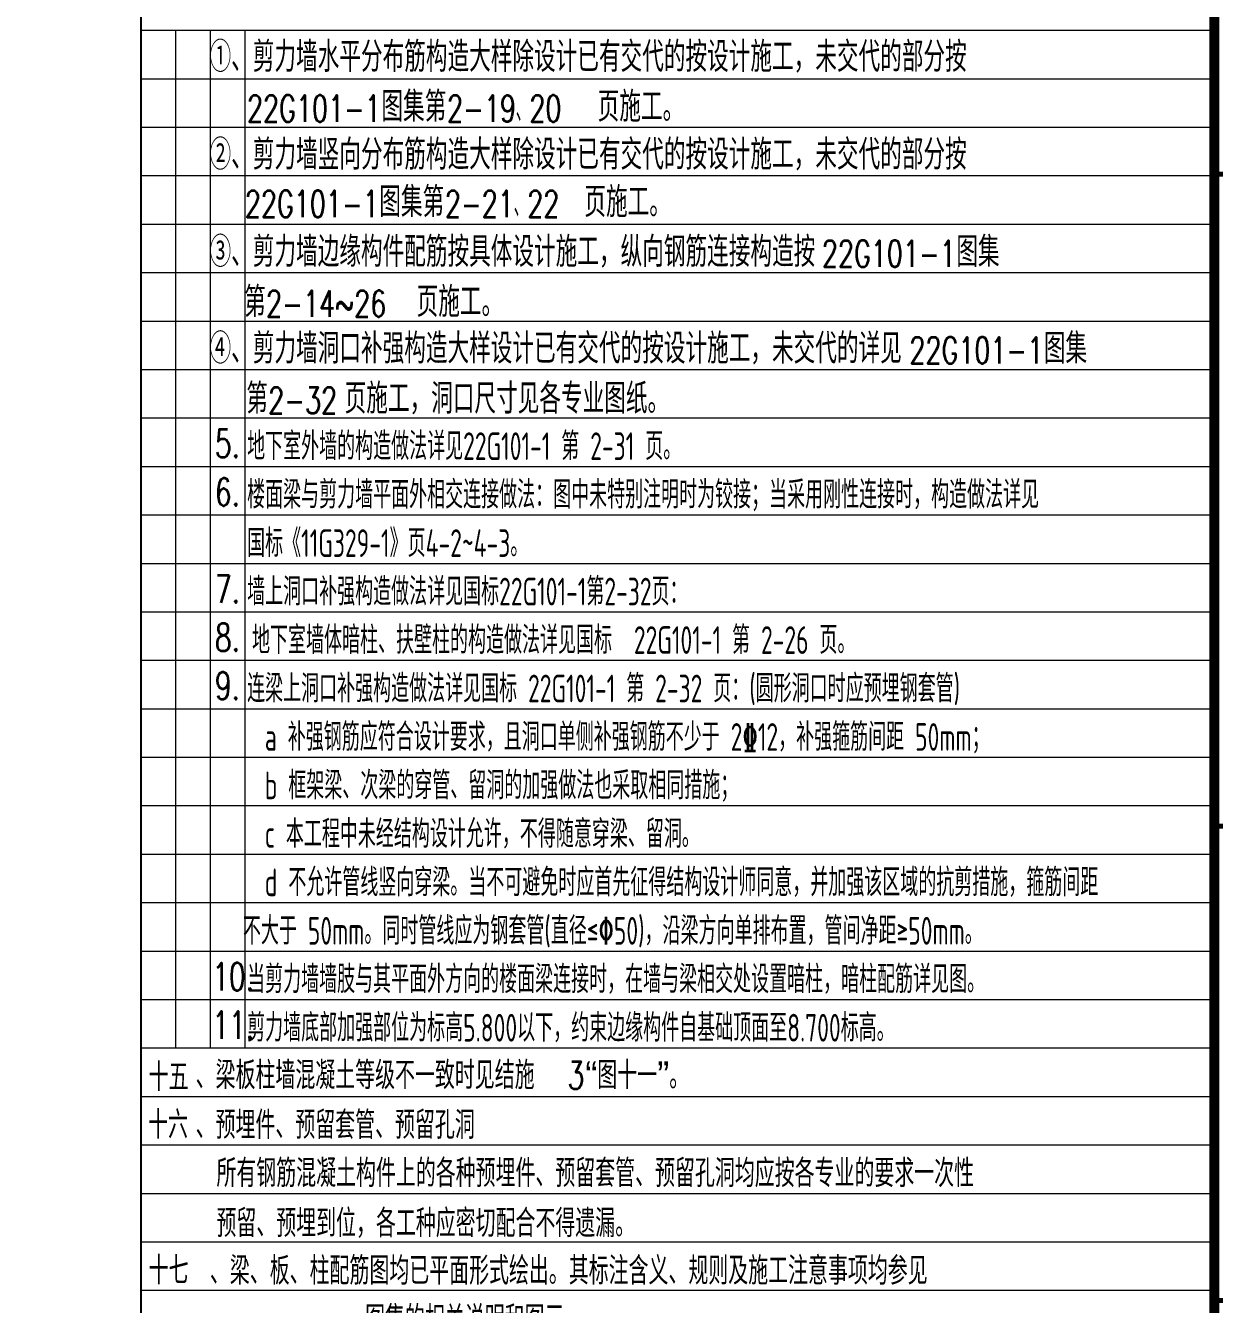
# Model space of a CAD drawing. Extents: x 1051052 to 1482120, y -981644 to -673261.
# Drawn here: x 1152774 to 1169947, y -805783 to -787311 of the extents above; entities that cross this region are included whole.
import ezdxf

# ---------------------------------------------------------------- set-up
doc = ezdxf.new("R2010")
doc.units = 0
doc.header["$LTSCALE"] = 1000
doc.header["$MEASUREMENT"] = 0
doc.linetypes.add('线型3', pattern=[750, 500, -250])
for name, color, linetype, lineweight in [('BEAM-DASH', 4, '线型3', 25), ('TEXT', 7, 'Continuous', 25), ('图框外框__细线', 9, 'Continuous', 18)]:
    doc.layers.add(name, color=color, linetype=linetype, lineweight=lineweight)
for name, color, linetype in [('TK', 142, 'Continuous'), ('填充', 8, 'Continuous'), ('层0', 7, 'Continuous'), ('钢筋', 1, 'Continuous')]:
    doc.layers.add(name, color=color, linetype=linetype)
doc.styles.add('_TCH_DIM', font='SIMPLEX', dxfattribs={"bigfont": 'GBCBIG'})
doc.styles.add('TSSD_Rein', font='Tssdeng.shx', dxfattribs={"width": 0.7, "bigfont": 'hztxt.shx'})

# ---------------------------------------------------------------- blocks, each defined once
blk = doc.blocks.new('A$C05385F37')
at = {"layer": 'TK'}
for points, const_width in [([(-8000, -1000), (-8000, -41000)], 100), ([(-1000, -20000), (-8000, -20000)], 50), ([(-8000, -26600), (-1000, -26600)], 50), ([(-1000, -26600), (-8000, -26600)], 50), ([(-8000, -31400), (-1000, -31400)], 50), ([(-1000, -31400), (-8000, -31400)], 50), ([(-1000, -31400), (-8000, -31400)], 50)]:
    blk.add_lwpolyline(points, dxfattribs=dict(at, const_width=const_width))
blk = doc.blocks.new('A2K')
at = {"color": 4}
blk.add_blockref('A$C05385F37', (59400, 42000), dxfattribs=at)

msp = doc.modelspace()

# ---------------------------------------------------------------- linework, layer by layer
at = {"layer": 'BEAM-DASH'}
msp.add_lwpolyline([(1100158.34, -819391.036), (1169947.126, -819391.036), (1169947.126, -762304.095), (1100158.34, -762304.095)], close=True, dxfattribs=at)
at = {"layer": '图框外框__细线'}
for p, q in [((1154440.256, -787378.277), (1169940.256, -787378.277)), ((1154940.271, -787378.277), (1154940.271, -802078.277)), ((1155440.271, -787378.277), (1155440.271, -802078.277)), ((1155940.271, -787378.277), (1155940.271, -802078.277)), ((1155940.271, -787378.277), (1155940.271, -802078.277)), ((1154440.256, -788078.277), (1169940.256, -788078.277)), ((1154440.256, -788078.277), (1169940.256, -788078.277)), ((1154440.256, -788778.277), (1169940.256, -788778.277)), ((1154440.256, -788778.277), (1169940.256, -788778.277)), ((1154440.256, -789478.277), (1169940.256, -789478.277)), ((1154440.256, -789478.277), (1169940.256, -789478.277)), ((1154440.256, -790178.277), (1169940.256, -790178.277)), ((1154440.256, -790178.277), (1169940.256, -790178.277)), ((1154440.256, -790878.277), (1169940.256, -790878.277)), ((1154440.256, -790878.277), (1169940.256, -790878.277)), ((1154440.256, -791578.277), (1169940.256, -791578.277)), ((1154440.256, -791578.277), (1169940.256, -791578.277)), ((1154440.256, -792278.277), (1169940.256, -792278.277)), ((1154440.256, -792278.277), (1169940.256, -792278.277)), ((1154440.256, -792278.277), (1169940.256, -792278.277)), ((1154440.256, -792978.277), (1169940.256, -792978.277)), ((1154440.256, -793678.277), (1169940.256, -793678.277)), ((1154440.256, -794378.277), (1169940.256, -794378.277)), ((1154440.256, -795078.277), (1169940.256, -795078.277)), ((1154440.256, -795778.277), (1169940.256, -795778.277)), ((1154440.256, -796478.277), (1169940.224, -796478.277)), ((1154440.256, -796478.277), (1169940.256, -796478.277)), ((1154440.256, -797178.277), (1169940.224, -797178.277)), ((1154440.256, -797178.277), (1169940.256, -797178.277)), ((1154440.256, -797878.277), (1169940.224, -797878.277)), ((1154440.256, -797878.277), (1169940.256, -797878.277)), ((1154440.256, -798578.277), (1169940.224, -798578.277)), ((1154440.256, -799278.277), (1169940.224, -799278.277)), ((1154440.256, -799978.277), (1169940.224, -799978.277)), ((1154440.256, -800678.277), (1169940.224, -800678.277)), ((1154440.256, -801378.277), (1169940.224, -801378.277)), ((1154440.256, -802078.277), (1169940.224, -802078.277)), ((1154440.263, -802778.277), (1169940.224, -802778.277)), ((1154440.263, -803478.277), (1169940.224, -803478.277)), ((1154440.263, -804178.277), (1169940.224, -804178.277)), ((1154440.263, -804878.277), (1169940.224, -804878.277)), ((1154440.263, -805578.277), (1169940.224, -805578.277))]:
    msp.add_line(p, q, dxfattribs=at)
at = {"layer": '钢筋'}
for p, q in [((1154440.252, -764370.776), (1154440.256, -811239.234)), ((1169940.252, -764370.777), (1169940.256, -819391.036)), ((1154440.256, -792278.277), (1154440.256, -819391.036))]:
    msp.add_line(p, q, dxfattribs=at)

# ---------------------------------------------------------------- block references
at = {"layer": '填充', "xscale": 1.427198797693996, "yscale": 1.427198797693996, "zscale": 1.427198797693996}
msp.add_blockref('A2K', (1096589.162, -820855.139), dxfattribs=at)

# ---------------------------------------------------------------- texts
at = {"layer": 'TEXT', "style": 'TSSD_Rein', "width": 0.65}
for s, p in [('地下室外墙的构造做法详见22G101-1 第 2-31 页。', (1155974.122, -793586.242, 553.441)), ('楼面梁与剪力墙平面外相交连接做法：图中未特别注明时为铰接；当采用刚性连接时，构造做法详见', (1155974.122, -794286.242, 553.441)), ('国标《11G329-1》页4-2~4-3。', (1155974.122, -794986.242, 553.441)), ('墙上洞口补强构造做法详见国标22G101-1第2-32页：', (1155974.122, -795686.242, 553.441)), (' 地下室墙体暗柱、扶壁柱的构造做法详见国标  22G101-1 第 2-26 页。', (1155887.122, -796386.242, 553.441)), ('连梁上洞口补强构造做法详见国标 22G101-1 第 2-32 页：(圆形洞口时应预埋钢套管)', (1155974.122, -797086.242, 553.441)), ('  a 补强钢筋应符合设计要求，且洞口单侧补强钢筋不少于 2%%13212，补强箍筋间距 50mm；', (1155913.122, -797786.242, 553.441)), ('  b 框架梁、次梁的穿管、留洞的加强做法也采取相同措施；', (1155913.122, -798486.242, 553.441)), ('  c 本工程中未经结构设计允许，不得随意穿梁、留洞。', (1155913.122, -799186.242, 553.441)), ('  d 不允许管线竖向穿梁。当不可避免时应首先征得结构设计师同意，并加强该区域的抗剪措施，箍筋间距', (1155913.122, -799886.242, 553.441)), ('不大于 50mm。同时管线应为钢套管(直径≤%%13050)，沿梁方向单排布置，管间净距≥50mm。', (1155913.122, -800586.242, 553.441)), ('当剪力墙墙肢与其平面外方向的楼面梁连接时，在墙与梁相交处设置暗柱，暗柱配筋详见图。', (1155974.122, -801286.242, 553.441)), ('剪力墙底部加强部位为标高5.800以下，约束边缘构件自基础顶面至8.700标高。', (1155974.122, -801986.242, 553.441))]:
    msp.add_text(s, height=400, dxfattribs=at).set_placement(p)
at = {"layer": '层0', "color": 1, "style": '_TCH_DIM'}
for s, height, p in [('①、剪力墙水平分布筋构造大样除设计已有交代的按设计施工，未交代的部分按', 434.04255, (1155430.958, -787979.199)), ('图集第', 434.0426, (1157914.43, -788699.059)), ('页施工。', 434.0426, (1161038.365, -788699.059)), ('②、剪力墙竖向分布筋构造大样除设计已有交代的按设计施工，未交代的部分按', 434.04255, (1155430.958, -789390.953)), ('图集第', 434.0426, (1157883.754, -790076.778)), ('页施工。', 434.0426, (1160845.988, -790076.778)), ('③、剪力墙边缘构件配筋按具体设计施工，纵向钢筋连接构造按', 434.04255, (1155430.958, -790795.718)), ('图集', 434.0426, (1166219.195, -790795.718)), ('第', 434.043, (1155932.091, -791518.695)), ('页施工。', 434.0426, (1158422.82, -791518.695)), ('④、剪力墙洞口补强构造大样设计已有交代的按设计施工，未交代的详见', 434.04255, (1155430.962, -792192.045)), ('图集', 434.0426, (1167483.029, -792192.045)), ('第', 434.043, (1155962.79, -792915.825)), ('页施工，洞口尺寸见各专业图纸。', 434.04255, (1157383.029, -792915.825)), ('图集的相关说明和图示。', 400, (1157678.131, -806203.019))]:
    msp.add_text(s, height=height, dxfattribs=at).set_placement(p)
at = {"layer": '层0', "color": 1, "style": '_TCH_DIM', "width": 0.705882}
for s, p in [('22G101-1', (1155973.001, -788699.059)), ('2-19、20', (1158862.302, -788699.059)), ('22G101-1', (1155942.325, -790076.778)), ('2-21、22', (1158831.626, -790076.778)), ('22G101-1', (1164277.767, -790795.718)), ('2-14~26', (1156248.048, -791518.695)), ('22G101-1', (1165541.6, -792192.045)), ('2-32', (1156278.748, -792915.825))]:
    msp.add_text(s, height=382.5, dxfattribs=at).set_placement(p)
at = {"layer": '层0', "style": '_TCH_DIM', "width": 0.705882}
for s, p in [('5.', (1155507.775, -793547.126)), ('6.', (1155507.775, -794247.126)), ('7.', (1155507.775, -795647.126)), ('8.', (1155507.775, -796347.126)), ('9.', (1155507.775, -797047.126)), ('10.', (1155468.775, -801247.126)), ('11.', (1155468.775, -801947.126)), ('3', (1160601.925, -802673.361))]:
    msp.add_text(s, height=400, dxfattribs=at).set_placement(p)
at = {"layer": '层0', "style": '_TCH_DIM'}
for s, p in [('、梁板柱墙混凝土等级不一致时见结施', (1155230.648, -802673.361)), ('“图十一”。', (1160859.068, -802673.361)), ('十五', (1154552.339, -802699.358)), ('十六', (1154543.339, -803387.358)), ('、预埋件、预留套管、预留孔洞', (1155230.651, -803392.043)), ('所有钢筋混凝土构件上的各种预埋件、预留套管、预留孔洞均应按各专业的要求一次性', (1155530.902, -804087.902)), ('预留、预埋到位，各工种应密切配合不得遗漏。', (1155530.902, -804811.281)), ('十七', (1154552.339, -805490.358)), ('、梁、板、柱配筋图均已平面形式绘出。其标注含义、规则及施工注意事项均参见', (1155436.365, -805496.566))]:
    msp.add_text(s, height=400, dxfattribs=at).set_placement(p)

doc.saveas('drawing.dxf')
